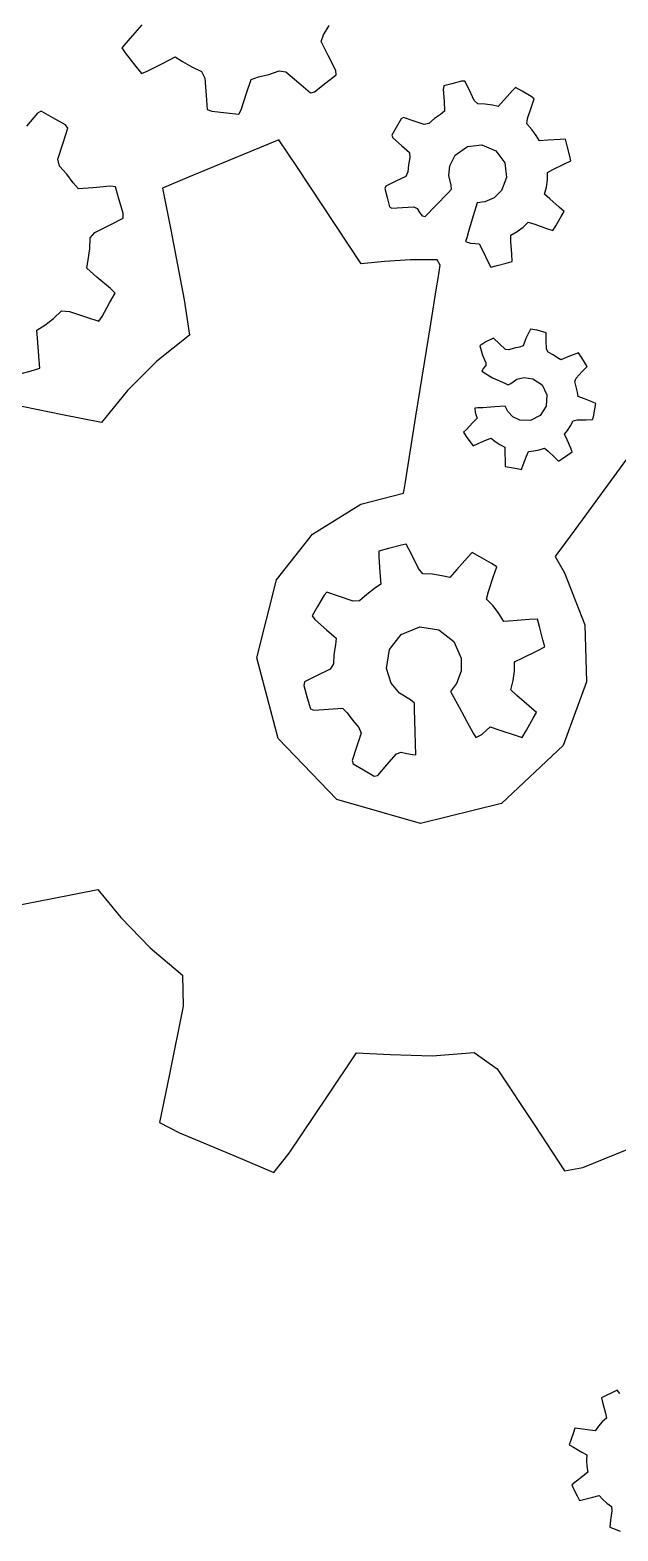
# Model space of a CAD drawing. Header units: metres. Extents: x 1284 to 1630, y 1792 to 2073.
# Drawn here: x 1447.43 to 1453.74, y 1846.32 to 1862.4 of the extents above; entities that cross this region are included whole.
import ezdxf

# ---------------------------------------------------------------- set-up
doc = ezdxf.new("R2010")
doc.units = ezdxf.units.M

msp = doc.modelspace()

# ---------------------------------------------------------------- linework, layer by layer
at = {"layer": 'COMPONENT0'}
for p, q in [((1448.632, 1862.459, 0.001), (1448.508, 1862.313, 0.001)), ((1448.508, 1862.313, 0.001), (1448.419, 1862.21, 0.001)), ((1450.554, 1862.279, 0.001), (1450.581, 1862.352, 0.001)), ((1450.581, 1862.352, 0.001), (1450.642, 1862.451, 0.001)), ((1448.419, 1862.21, 0.001), (1448.453, 1862.159, 0.001)), ((1448.453, 1862.159, 0.001), (1448.554, 1862.03, 0.001)), ((1450.631, 1862.129, 0.001), (1450.554, 1862.279, 0.001)), ((1448.554, 1862.03, 0.001), (1448.629, 1861.936, 0.001)), ((1448.691, 1861.962, 0.001), (1448.861, 1862.048, 0.001)), ((1448.861, 1862.048, 0.001), (1448.989, 1862.114, 0.001)), ((1448.989, 1862.114, 0.001), (1449.067, 1862.065, 0.001)), ((1449.067, 1862.065, 0.001), (1449.168, 1862.006, 0.001)), ((1449.168, 1862.006, 0.001), (1449.273, 1861.957, 0.001)), ((1450.712, 1861.969, 0.001), (1450.631, 1862.129, 0.001)), ((1448.629, 1861.936, 0.001), (1448.691, 1861.962, 0.001)), ((1449.273, 1861.957, 0.001), (1449.307, 1861.887, 0.001)), ((1449.307, 1861.887, 0.001), (1449.322, 1861.7, 0.001)), ((1449.755, 1861.724, 0.001), (1449.803, 1861.873, 0.001)), ((1449.803, 1861.873, 0.001), (1449.882, 1861.899, 0.001)), ((1449.882, 1861.899, 0.001), (1449.994, 1861.927, 0.001)), ((1449.994, 1861.927, 0.001), (1450.104, 1861.966, 0.001)), ((1450.104, 1861.966, 0.001), (1450.178, 1861.955, 0.001)), ((1450.178, 1861.955, 0.001), (1450.317, 1861.836, 0.001)), ((1450.317, 1861.836, 0.001), (1450.441, 1861.73, 0.001)), ((1450.484, 1861.74, 0.001), (1450.605, 1861.835, 0.001)), ((1450.605, 1861.835, 0.001), (1450.715, 1861.922, 0.001)), ((1450.715, 1861.922, 0.001), (1450.712, 1861.969, 0.001)), ((1451.956, 1861.826, 0.001), (1451.869, 1861.803, 0.001)), ((1452.061, 1861.854, 0.001), (1451.956, 1861.826, 0.001)), ((1452.095, 1861.855, 0.001), (1452.061, 1861.854, 0.001)), ((1452.14, 1861.763, 0.001), (1452.095, 1861.855, 0.001)), ((1449.322, 1861.7, 0.001), (1449.334, 1861.55, 0.001)), ((1449.698, 1861.548, 0.001), (1449.755, 1861.724, 0.001)), ((1450.441, 1861.73, 0.001), (1450.484, 1861.74, 0.001)), ((1451.869, 1861.803, 0.001), (1451.864, 1861.766, 0.001)), ((1451.864, 1861.766, 0.001), (1451.872, 1861.64, 0.001)), ((1452.196, 1861.648, 0.001), (1452.14, 1861.763, 0.001)), ((1452.519, 1861.657, 0.001), (1452.454, 1861.584, 0.001)), ((1452.605, 1861.754, 0.001), (1452.519, 1861.657, 0.001)), ((1452.638, 1861.786, 0.001), (1452.605, 1861.754, 0.001)), ((1452.709, 1861.745, 0.001), (1452.638, 1861.786, 0.001)), ((1452.805, 1861.689, 0.001), (1452.709, 1861.745, 0.001)), ((1452.839, 1861.665, 0.001), (1452.805, 1861.689, 0.001)), ((1452.809, 1861.577, 0.001), (1452.839, 1861.665, 0.001)), ((1447.513, 1861.51, 0.001), (1447.396, 1861.373, 0.001)), ((1447.555, 1861.531, 0.001), (1447.513, 1861.51, 0.001)), ((1447.679, 1861.462, 0.001), (1447.555, 1861.531, 0.001)), ((1449.334, 1861.55, 0.001), (1449.382, 1861.534, 0.001)), ((1449.382, 1861.534, 0.001), (1449.54, 1861.515, 0.001)), ((1449.54, 1861.515, 0.001), (1449.671, 1861.5, 0.001)), ((1449.671, 1861.5, 0.001), (1449.698, 1861.548, 0.001)), ((1451.835, 1861.497, 0.001), (1451.77, 1861.452, 0.001)), ((1451.878, 1861.533, 0.001), (1451.835, 1861.497, 0.001)), ((1451.872, 1861.64, 0.001), (1451.878, 1861.533, 0.001)), ((1452.235, 1861.612, 0.001), (1452.196, 1861.648, 0.001)), ((1452.314, 1861.608, 0.001), (1452.235, 1861.612, 0.001)), ((1452.393, 1861.595, 0.001), (1452.314, 1861.608, 0.001)), ((1452.454, 1861.584, 0.001), (1452.393, 1861.595, 0.001)), ((1452.767, 1861.454, 0.001), (1452.809, 1861.577, 0.001)), ((1447.814, 1861.386, 0.001), (1447.679, 1861.462, 0.001)), ((1447.789, 1861.193, 0.001), (1447.84, 1861.349, 0.001)), ((1447.84, 1861.349, 0.001), (1447.814, 1861.386, 0.001)), ((1451.36, 1861.358, 0.001), (1451.312, 1861.275, 0.001)), ((1451.413, 1861.449, 0.001), (1451.36, 1861.358, 0.001)), ((1451.438, 1861.465, 0.001), (1451.413, 1861.449, 0.001)), ((1451.543, 1861.429, 0.001), (1451.438, 1861.465, 0.001)), ((1451.66, 1861.389, 0.001), (1451.543, 1861.429, 0.001)), ((1451.711, 1861.4, 0.001), (1451.66, 1861.389, 0.001)), ((1451.77, 1861.452, 0.001), (1451.711, 1861.4, 0.001)), ((1452.76, 1861.396, 0.001), (1452.767, 1861.454, 0.001)), ((1452.814, 1861.337, 0.001), (1452.76, 1861.396, 0.001)), ((1452.861, 1861.272, 0.001), (1452.814, 1861.337, 0.001)), ((1447.732, 1861.018, 0.001), (1447.789, 1861.193, 0.001)), ((1450.103, 1861.224, 0.001), (1449.73, 1861.071, 0.001)), ((1450.295, 1860.941, 0.001), (1450.103, 1861.224, 0.001)), ((1451.312, 1861.275, 0.001), (1451.325, 1861.247, 0.001)), ((1451.325, 1861.247, 0.001), (1451.417, 1861.166, 0.001)), ((1452.122, 1861.154, 0.001), (1452.279, 1861.171, 0.001)), ((1452.279, 1861.171, 0.001), (1452.429, 1861.106, 0.001)), ((1452.897, 1861.215, 0.001), (1452.861, 1861.272, 0.001)), ((1452.985, 1861.22, 0.001), (1452.897, 1861.215, 0.001)), ((1453.116, 1861.228, 0.001), (1452.985, 1861.22, 0.001)), ((1453.173, 1861.231, 0.001), (1453.116, 1861.228, 0.001)), ((1453.191, 1861.16, 0.001), (1453.173, 1861.231, 0.001)), ((1447.75, 1860.944, 0.001), (1447.732, 1861.018, 0.001)), ((1449.73, 1861.071, 0.001), (1449.134, 1860.826, 0.001)), ((1451.417, 1861.166, 0.001), (1451.503, 1861.09, 0.001)), ((1451.504, 1861.036, 0.001), (1451.49, 1860.959, 0.001)), ((1451.503, 1861.09, 0.001), (1451.504, 1861.036, 0.001)), ((1451.934, 1860.948, 0.001), (1451.993, 1861.061, 0.001)), ((1451.993, 1861.061, 0.001), (1452.122, 1861.154, 0.001)), ((1452.429, 1861.106, 0.001), (1452.523, 1860.978, 0.001)), ((1453.22, 1861.051, 0.001), (1453.191, 1861.16, 0.001)), ((1453.232, 1861.001, 0.001), (1453.22, 1861.051, 0.001)), ((1447.829, 1860.857, 0.001), (1447.75, 1860.944, 0.001)), ((1447.898, 1860.763, 0.001), (1447.829, 1860.857, 0.001)), ((1450.714, 1860.308, 0.001), (1450.295, 1860.941, 0.001)), ((1451.484, 1860.881, 0.001), (1451.464, 1860.834, 0.001)), ((1451.49, 1860.959, 0.001), (1451.484, 1860.881, 0.001)), ((1451.922, 1860.842, 0.001), (1451.934, 1860.948, 0.001)), ((1452.523, 1860.978, 0.001), (1452.543, 1860.822, 0.001)), ((1452.98, 1860.796, 0.001), (1452.983, 1860.874, 0.001)), ((1452.983, 1860.874, 0.001), (1453.039, 1860.907, 0.001)), ((1453.039, 1860.907, 0.001), (1453.158, 1860.965, 0.001)), ((1453.158, 1860.965, 0.001), (1453.232, 1861.001, 0.001)), ((1447.952, 1860.7, 0.001), (1447.898, 1860.763, 0.001)), ((1448.109, 1860.712, 0.001), (1447.952, 1860.7, 0.001)), ((1448.296, 1860.727, 0.001), (1448.109, 1860.712, 0.001)), ((1448.351, 1860.721, 0.001), (1448.296, 1860.727, 0.001)), ((1448.387, 1860.593, 0.001), (1448.351, 1860.721, 0.001)), ((1449.134, 1860.826, 0.001), (1448.854, 1860.709, 0.001)), ((1448.854, 1860.709, 0.001), (1448.942, 1860.259, 0.001)), ((1451.25, 1860.73, 0.001), (1451.236, 1860.704, 0.001)), ((1451.236, 1860.704, 0.001), (1451.262, 1860.607, 0.001)), ((1451.356, 1860.782, 0.001), (1451.25, 1860.73, 0.001)), ((1451.464, 1860.834, 0.001), (1451.356, 1860.782, 0.001)), ((1451.916, 1860.659, 0.001), (1451.951, 1860.696, 0.001)), ((1451.947, 1860.739, 0.001), (1451.922, 1860.842, 0.001)), ((1451.951, 1860.696, 0.001), (1451.947, 1860.739, 0.001)), ((1452.543, 1860.822, 0.001), (1452.487, 1860.681, 0.001)), ((1452.95, 1860.643, 0.001), (1452.969, 1860.717, 0.001)), ((1452.969, 1860.717, 0.001), (1452.98, 1860.796, 0.001)), ((1448.431, 1860.439, 0.001), (1448.387, 1860.593, 0.001)), ((1451.262, 1860.607, 0.001), (1451.287, 1860.509, 0.001)), ((1451.784, 1860.522, 0.001), (1451.916, 1860.659, 0.001)), ((1452.228, 1860.551, 0.001), (1452.186, 1860.41, 0.001)), ((1452.311, 1860.561, 0.001), (1452.228, 1860.551, 0.001)), ((1452.409, 1860.605, 0.001), (1452.311, 1860.561, 0.001)), ((1452.487, 1860.681, 0.001), (1452.409, 1860.605, 0.001)), ((1453.008, 1860.592, 0.001), (1452.95, 1860.643, 0.001)), ((1453.108, 1860.504, 0.001), (1453.008, 1860.592, 0.001)), ((1448.299, 1860.319, 0.001), (1448.434, 1860.387, 0.001)), ((1448.434, 1860.387, 0.001), (1448.431, 1860.439, 0.001)), ((1451.287, 1860.509, 0.001), (1451.311, 1860.492, 0.001)), ((1451.311, 1860.492, 0.001), (1451.427, 1860.499, 0.001)), ((1451.427, 1860.499, 0.001), (1451.549, 1860.507, 0.001)), ((1451.549, 1860.507, 0.001), (1451.584, 1860.489, 0.001)), ((1451.584, 1860.489, 0.001), (1451.609, 1860.448, 0.001)), ((1451.609, 1860.448, 0.001), (1451.637, 1860.409, 0.001)), ((1451.637, 1860.409, 0.001), (1451.669, 1860.403, 0.001)), ((1451.669, 1860.403, 0.001), (1451.784, 1860.522, 0.001)), ((1452.186, 1860.41, 0.001), (1452.136, 1860.242, 0.001)), ((1453.07, 1860.305, 0.001), (1453.127, 1860.404, 0.001)), ((1453.159, 1860.458, 0.001), (1453.108, 1860.504, 0.001)), ((1453.127, 1860.404, 0.001), (1453.159, 1860.458, 0.001)), ((1448.078, 1860.174, 0.001), (1448.13, 1860.233, 0.001)), ((1448.13, 1860.233, 0.001), (1448.299, 1860.319, 0.001)), ((1448.942, 1860.259, 0.001), (1449.088, 1859.511, 0.001)), ((1450.985, 1859.898, 0.001), (1450.714, 1860.308, 0.001)), ((1452.136, 1860.242, 0.001), (1452.116, 1860.176, 0.001)), ((1452.589, 1860.203, 0.001), (1452.656, 1860.244, 0.001)), ((1452.59, 1860.136, 0.001), (1452.589, 1860.203, 0.001)), ((1452.656, 1860.244, 0.001), (1452.719, 1860.291, 0.001)), ((1452.719, 1860.291, 0.001), (1452.775, 1860.344, 0.001)), ((1452.775, 1860.344, 0.001), (1452.845, 1860.32, 0.001)), ((1452.845, 1860.32, 0.001), (1452.972, 1860.276, 0.001)), ((1452.972, 1860.276, 0.001), (1453.039, 1860.253, 0.001)), ((1453.039, 1860.253, 0.001), (1453.07, 1860.305, 0.001)), ((1448.057, 1859.941, 0.001), (1448.074, 1860.057, 0.001)), ((1448.074, 1860.057, 0.001), (1448.078, 1860.174, 0.001)), ((1452.116, 1860.176, 0.001), (1452.104, 1860.135, 0.001)), ((1452.104, 1860.135, 0.001), (1452.157, 1860.117, 0.001)), ((1452.157, 1860.117, 0.001), (1452.207, 1860.114, 0.001)), ((1452.207, 1860.114, 0.001), (1452.25, 1860.112, 0.001)), ((1452.25, 1860.112, 0.001), (1452.288, 1860.034, 0.001)), ((1452.598, 1860.002, 0.001), (1452.59, 1860.136, 0.001)), ((1448.042, 1859.849, 0.001), (1448.057, 1859.941, 0.001)), ((1451.233, 1859.922, 0.001), (1450.985, 1859.898, 0.001)), ((1451.514, 1859.941, 0.001), (1451.233, 1859.922, 0.001)), ((1451.797, 1859.94, 0.001), (1451.514, 1859.941, 0.001)), ((1451.83, 1859.881, 0.001), (1451.797, 1859.94, 0.001)), ((1452.288, 1860.034, 0.001), (1452.346, 1859.914, 0.001)), ((1452.346, 1859.914, 0.001), (1452.373, 1859.861, 0.001)), ((1452.442, 1859.879, 0.001), (1452.551, 1859.908, 0.001)), ((1452.551, 1859.908, 0.001), (1452.603, 1859.922, 0.001)), ((1452.603, 1859.922, 0.001), (1452.598, 1860.002, 0.001)), ((1448.152, 1859.755, 0.001), (1448.042, 1859.849, 0.001)), ((1448.298, 1859.631, 0.001), (1448.152, 1859.755, 0.001)), ((1451.792, 1859.641, 0.001), (1451.808, 1859.739, 0.001)), ((1451.808, 1859.739, 0.001), (1451.83, 1859.881, 0.001)), ((1452.373, 1859.861, 0.001), (1452.442, 1859.879, 0.001)), ((1448.287, 1859.477, 0.001), (1448.346, 1859.582, 0.001)), ((1448.346, 1859.582, 0.001), (1448.298, 1859.631, 0.001)), ((1451.73, 1859.254, 0.001), (1451.792, 1859.641, 0.001)), ((1448.206, 1859.333, 0.001), (1448.287, 1859.477, 0.001)), ((1449.088, 1859.511, 0.001), (1449.142, 1859.132, 0.001)), ((1447.508, 1859.185, 0.001), (1447.592, 1859.239, 0.001)), ((1447.592, 1859.239, 0.001), (1447.686, 1859.31, 0.001)), ((1447.686, 1859.31, 0.001), (1447.772, 1859.392, 0.001)), ((1447.772, 1859.392, 0.001), (1447.857, 1859.384, 0.001)), ((1447.857, 1859.384, 0.001), (1448.041, 1859.324, 0.001)), ((1448.041, 1859.324, 0.001), (1448.172, 1859.281, 0.001)), ((1448.172, 1859.281, 0.001), (1448.206, 1859.333, 0.001)), ((1451.571, 1858.265, 0.001), (1451.73, 1859.254, 0.001)), ((1447.518, 1859.055, 0.001), (1447.508, 1859.185, 0.001)), ((1449.142, 1859.132, 0.001), (1448.795, 1858.853, 0.001)), ((1452.402, 1859.101, 0.001), (1452.319, 1859.062, 0.001)), ((1452.466, 1859.04, 0.001), (1452.402, 1859.101, 0.001)), ((1452.75, 1859.096, 0.001), (1452.719, 1859.016, 0.001)), ((1452.8, 1859.197, 0.001), (1452.75, 1859.096, 0.001)), ((1452.871, 1859.185, 0.001), (1452.8, 1859.197, 0.001)), ((1452.966, 1859.158, 0.001), (1452.871, 1859.185, 0.001)), ((1452.967, 1859.075, 0.001), (1452.966, 1859.158, 0.001)), ((1447.533, 1858.861, 0.001), (1447.518, 1859.055, 0.001)), ((1452.319, 1859.062, 0.001), (1452.257, 1859.018, 0.001)), ((1452.257, 1859.018, 0.001), (1452.286, 1858.918, 0.001)), ((1452.286, 1858.918, 0.001), (1452.322, 1858.835, 0.001)), ((1452.53, 1858.978, 0.001), (1452.466, 1859.04, 0.001)), ((1452.568, 1858.976, 0.001), (1452.53, 1858.978, 0.001)), ((1452.624, 1858.992, 0.001), (1452.568, 1858.976, 0.001)), ((1452.682, 1859.002, 0.001), (1452.624, 1858.992, 0.001)), ((1452.719, 1859.016, 0.001), (1452.682, 1859.002, 0.001)), ((1452.969, 1858.982, 0.001), (1452.967, 1859.075, 0.001)), ((1452.99, 1858.95, 0.001), (1452.969, 1858.982, 0.001)), ((1453.042, 1858.921, 0.001), (1452.99, 1858.95, 0.001)), ((1453.09, 1858.888, 0.001), (1453.042, 1858.921, 0.001)), ((1453.313, 1858.942, 0.001), (1453.199, 1858.899, 0.001)), ((1453.351, 1858.888, 0.001), (1453.313, 1858.942, 0.001)), ((1447.434, 1858.748, 0.001), (1447.538, 1858.777, 0.001)), ((1447.538, 1858.777, 0.001), (1447.533, 1858.861, 0.001)), ((1448.795, 1858.853, 0.001), (1448.478, 1858.538, 0.001)), ((1452.297, 1858.777, 0.001), (1452.276, 1858.748, 0.001)), ((1452.319, 1858.806, 0.001), (1452.297, 1858.777, 0.001)), ((1452.322, 1858.835, 0.001), (1452.319, 1858.806, 0.001)), ((1453.126, 1858.867, 0.001), (1453.09, 1858.888, 0.001)), ((1453.199, 1858.899, 0.001), (1453.126, 1858.867, 0.001)), ((1453.408, 1858.797, 0.001), (1453.351, 1858.888, 0.001)), ((1453.354, 1858.742, 0.001), (1453.408, 1858.797, 0.001)), ((1447.273, 1858.702, 0.001), (1447.434, 1858.748, 0.001)), ((1452.276, 1858.748, 0.001), (1452.393, 1858.674, 0.001)), ((1452.393, 1858.674, 0.001), (1452.523, 1858.616, 0.001)), ((1452.523, 1858.616, 0.001), (1452.558, 1858.601, 0.001)), ((1452.558, 1858.601, 0.001), (1452.588, 1858.615, 0.001)), ((1452.588, 1858.615, 0.001), (1452.653, 1858.659, 0.001)), ((1452.653, 1858.659, 0.001), (1452.731, 1858.678, 0.001)), ((1452.731, 1858.678, 0.001), (1452.825, 1858.665, 0.001)), ((1452.825, 1858.665, 0.001), (1452.923, 1858.599, 0.001)), ((1452.923, 1858.599, 0.001), (1452.975, 1858.493, 0.001)), ((1453.273, 1858.637, 0.001), (1453.288, 1858.673, 0.001)), ((1453.29, 1858.58, 0.001), (1453.273, 1858.637, 0.001)), ((1453.288, 1858.673, 0.001), (1453.354, 1858.742, 0.001)), ((1448.478, 1858.538, 0.001), (1448.199, 1858.196, 0.001)), ((1452.975, 1858.493, 0.001), (1452.968, 1858.371, 0.001)), ((1453.302, 1858.522, 0.001), (1453.29, 1858.58, 0.001)), ((1453.31, 1858.476, 0.001), (1453.302, 1858.522, 0.001)), ((1453.377, 1858.449, 0.001), (1453.31, 1858.476, 0.001)), ((1453.467, 1858.414, 0.001), (1453.377, 1858.449, 0.001)), ((1447.783, 1858.28, 0.001), (1447.039, 1858.432, 0.001)), ((1448.199, 1858.196, 0.001), (1447.783, 1858.28, 0.001)), ((1452.236, 1858.352, 0.001), (1452.204, 1858.35, 0.001)), ((1452.204, 1858.35, 0.001), (1452.205, 1858.308, 0.001)), ((1452.205, 1858.308, 0.001), (1452.216, 1858.273, 0.001)), ((1452.287, 1858.355, 0.001), (1452.236, 1858.352, 0.001)), ((1452.418, 1858.363, 0.001), (1452.287, 1858.355, 0.001)), ((1452.528, 1858.37, 0.001), (1452.418, 1858.363, 0.001)), ((1452.556, 1858.314, 0.001), (1452.528, 1858.37, 0.001)), ((1452.611, 1858.257, 0.001), (1452.556, 1858.314, 0.001)), ((1452.968, 1858.371, 0.001), (1452.902, 1858.272, 0.001)), ((1453.498, 1858.399, 0.001), (1453.467, 1858.414, 0.001)), ((1453.473, 1858.257, 0.001), (1453.488, 1858.339, 0.001)), ((1453.488, 1858.339, 0.001), (1453.498, 1858.399, 0.001)), ((1451.458, 1857.56, 0.001), (1451.571, 1858.265, 0.001)), ((1452.112, 1858.123, 0.001), (1452.081, 1858.091, 0.001)), ((1452.181, 1858.195, 0.001), (1452.112, 1858.123, 0.001)), ((1452.226, 1858.242, 0.001), (1452.181, 1858.195, 0.001)), ((1452.216, 1858.273, 0.001), (1452.226, 1858.242, 0.001)), ((1452.686, 1858.221, 0.001), (1452.611, 1858.257, 0.001)), ((1452.798, 1858.219, 0.001), (1452.686, 1858.221, 0.001)), ((1452.902, 1858.272, 0.001), (1452.798, 1858.219, 0.001)), ((1453.196, 1858.111, 0.001), (1453.229, 1858.16, 0.001)), ((1453.229, 1858.16, 0.001), (1453.256, 1858.213, 0.001)), ((1453.256, 1858.213, 0.001), (1453.298, 1858.224, 0.001)), ((1453.298, 1858.224, 0.001), (1453.396, 1858.226, 0.001)), ((1453.396, 1858.226, 0.001), (1453.465, 1858.227, 0.001)), ((1453.465, 1858.227, 0.001), (1453.473, 1858.257, 0.001)), ((1452.081, 1858.091, 0.001), (1452.111, 1858.048, 0.001)), ((1452.111, 1858.048, 0.001), (1452.16, 1857.978, 0.001)), ((1452.16, 1857.978, 0.001), (1452.183, 1857.946, 0.001)), ((1452.183, 1857.946, 0.001), (1452.238, 1857.97, 0.001)), ((1452.238, 1857.97, 0.001), (1452.329, 1858.01, 0.001)), ((1452.329, 1858.01, 0.001), (1452.376, 1858.027, 0.001)), ((1452.376, 1858.027, 0.001), (1452.422, 1857.991, 0.001)), ((1452.422, 1857.991, 0.001), (1452.471, 1857.959, 0.001)), ((1452.471, 1857.959, 0.001), (1452.523, 1857.933, 0.001)), ((1453.164, 1858.071, 0.001), (1453.196, 1858.111, 0.001)), ((1453.191, 1858.011, 0.001), (1453.164, 1858.071, 0.001)), ((1453.23, 1857.921, 0.001), (1453.191, 1858.011, 0.001)), ((1452.523, 1857.933, 0.001), (1452.524, 1857.878, 0.001)), ((1452.524, 1857.878, 0.001), (1452.526, 1857.778, 0.001)), ((1452.72, 1857.741, 0.001), (1452.756, 1857.834, 0.001)), ((1452.756, 1857.834, 0.001), (1452.777, 1857.887, 0.001)), ((1452.777, 1857.887, 0.001), (1452.834, 1857.893, 0.001)), ((1452.834, 1857.893, 0.001), (1452.892, 1857.905, 0.001)), ((1452.892, 1857.905, 0.001), (1452.948, 1857.923, 0.001)), ((1452.948, 1857.923, 0.001), (1452.985, 1857.893, 0.001)), ((1452.985, 1857.893, 0.001), (1453.056, 1857.824, 0.001)), ((1453.056, 1857.824, 0.001), (1453.101, 1857.782, 0.001)), ((1453.101, 1857.782, 0.001), (1453.132, 1857.803, 0.001)), ((1453.132, 1857.803, 0.001), (1453.201, 1857.851, 0.001)), ((1453.201, 1857.851, 0.001), (1453.246, 1857.882, 0.001)), ((1453.246, 1857.882, 0.001), (1453.23, 1857.921, 0.001)), ((1453.926, 1857.935, 0.001), (1453.284, 1857.062, 0.001)), ((1452.526, 1857.778, 0.001), (1452.527, 1857.725, 0.001)), ((1452.527, 1857.725, 0.001), (1452.571, 1857.717, 0.001)), ((1452.571, 1857.717, 0.001), (1452.655, 1857.702, 0.001)), ((1452.655, 1857.702, 0.001), (1452.702, 1857.694, 0.001)), ((1452.702, 1857.694, 0.001), (1452.72, 1857.741, 0.001)), ((1451.439, 1857.44, 0.001), (1451.444, 1857.473, 0.001)), ((1451.444, 1857.473, 0.001), (1451.451, 1857.517, 0.001)), ((1451.451, 1857.517, 0.001), (1451.458, 1857.56, 0.001)), ((1450.461, 1857.001, 0.001), (1450.98, 1857.322, 0.001)), ((1450.98, 1857.322, 0.001), (1451.439, 1857.44, 0.001)), ((1450.075, 1856.509, 0.001), (1450.461, 1857.001, 0.001)), ((1453.284, 1857.062, 0.001), (1453.112, 1856.828, 0.001)), ((1451.276, 1856.845, 0.001), (1451.174, 1856.817, 0.001)), ((1451.415, 1856.883, 0.001), (1451.276, 1856.845, 0.001)), ((1451.468, 1856.892, 0.001), (1451.415, 1856.883, 0.001)), ((1451.522, 1856.784, 0.001), (1451.468, 1856.892, 0.001)), ((1453.112, 1856.828, 0.001), (1453.089, 1856.797, 0.001)), ((1451.174, 1856.817, 0.001), (1451.173, 1856.757, 0.001)), ((1451.173, 1856.757, 0.001), (1451.184, 1856.59, 0.001)), ((1451.597, 1856.633, 0.001), (1451.522, 1856.784, 0.001)), ((1452.123, 1856.751, 0.001), (1452.011, 1856.622, 0.001)), ((1452.173, 1856.805, 0.001), (1452.123, 1856.751, 0.001)), ((1452.255, 1856.758, 0.001), (1452.173, 1856.805, 0.001)), ((1452.382, 1856.685, 0.001), (1452.255, 1856.758, 0.001)), ((1452.438, 1856.651, 0.001), (1452.382, 1856.685, 0.001)), ((1453.089, 1856.797, 0.001), (1453.063, 1856.761, 0.001)), ((1453.063, 1856.761, 0.001), (1453.165, 1856.587, 0.001)), ((1449.867, 1855.676, 0.001), (1450.075, 1856.509, 0.001)), ((1451.184, 1856.59, 0.001), (1451.193, 1856.463, 0.001)), ((1451.645, 1856.574, 0.001), (1451.597, 1856.633, 0.001)), ((1451.748, 1856.57, 0.001), (1451.645, 1856.574, 0.001)), ((1451.85, 1856.555, 0.001), (1451.748, 1856.57, 0.001)), ((1451.936, 1856.536, 0.001), (1451.85, 1856.555, 0.001)), ((1452.011, 1856.622, 0.001), (1451.936, 1856.536, 0.001)), ((1452.349, 1856.387, 0.001), (1452.404, 1856.55, 0.001)), ((1452.404, 1856.55, 0.001), (1452.438, 1856.651, 0.001)), ((1453.165, 1856.587, 0.001), (1453.383, 1856.027, 0.001)), ((1450.586, 1856.345, 0.001), (1450.515, 1856.223, 0.001)), ((1450.616, 1856.378, 0.001), (1450.586, 1856.345, 0.001)), ((1450.742, 1856.336, 0.001), (1450.616, 1856.378, 0.001)), ((1451.043, 1856.355, 0.001), (1450.967, 1856.286, 0.001)), ((1451.126, 1856.416, 0.001), (1451.043, 1856.355, 0.001)), ((1451.193, 1856.463, 0.001), (1451.126, 1856.416, 0.001)), ((1452.329, 1856.305, 0.001), (1452.349, 1856.387, 0.001)), ((1450.515, 1856.223, 0.001), (1450.458, 1856.123, 0.001)), ((1450.899, 1856.283, 0.001), (1450.742, 1856.336, 0.001)), ((1450.967, 1856.286, 0.001), (1450.899, 1856.283, 0.001)), ((1452.399, 1856.231, 0.001), (1452.329, 1856.305, 0.001)), ((1452.461, 1856.15, 0.001), (1452.399, 1856.231, 0.001)), ((1450.458, 1856.123, 0.001), (1450.487, 1856.084, 0.001)), ((1450.487, 1856.084, 0.001), (1450.611, 1855.976, 0.001)), ((1452.513, 1856.065, 0.001), (1452.461, 1856.15, 0.001)), ((1452.613, 1856.072, 0.001), (1452.513, 1856.065, 0.001)), ((1452.785, 1856.084, 0.001), (1452.613, 1856.072, 0.001)), ((1452.873, 1856.09, 0.001), (1452.785, 1856.084, 0.001)), ((1452.895, 1856.011, 0.001), (1452.873, 1856.09, 0.001)), ((1453.383, 1856.027, 0.001), (1453.399, 1855.417, 0.001)), ((1450.611, 1855.976, 0.001), (1450.715, 1855.885, 0.001)), ((1450.715, 1855.885, 0.001), (1450.709, 1855.813, 0.001)), ((1451.288, 1855.765, 0.001), (1451.414, 1855.925, 0.001)), ((1451.414, 1855.925, 0.001), (1451.611, 1856.005, 0.001)), ((1451.611, 1856.005, 0.001), (1451.815, 1855.975, 0.001)), ((1451.815, 1855.975, 0.001), (1451.977, 1855.851, 0.001)), ((1452.933, 1855.868, 0.001), (1452.895, 1856.011, 0.001)), ((1452.954, 1855.792, 0.001), (1452.933, 1855.868, 0.001)), ((1450.692, 1855.712, 0.001), (1450.686, 1855.609, 0.001)), ((1450.709, 1855.813, 0.001), (1450.692, 1855.712, 0.001)), ((1451.256, 1855.561, 0.001), (1451.288, 1855.765, 0.001)), ((1451.977, 1855.851, 0.001), (1452.056, 1855.672, 0.001)), ((1452.716, 1855.674, 0.001), (1452.871, 1855.751, 0.001)), ((1452.871, 1855.751, 0.001), (1452.954, 1855.792, 0.001)), ((1450.093, 1854.81, 0.001), (1449.867, 1855.676, 0.001)), ((1450.651, 1855.552, 0.001), (1450.506, 1855.481, 0.001)), ((1450.686, 1855.609, 0.001), (1450.651, 1855.552, 0.001)), ((1451.306, 1855.404, 0.001), (1451.256, 1855.561, 0.001)), ((1452.056, 1855.672, 0.001), (1452.056, 1855.53, 0.001)), ((1452.627, 1855.531, 0.001), (1452.629, 1855.631, 0.001)), ((1452.629, 1855.631, 0.001), (1452.716, 1855.674, 0.001)), ((1450.378, 1855.417, 0.001), (1450.371, 1855.379, 0.001)), ((1450.371, 1855.379, 0.001), (1450.406, 1855.247, 0.001)), ((1450.506, 1855.481, 0.001), (1450.378, 1855.417, 0.001)), ((1451.394, 1855.297, 0.001), (1451.306, 1855.404, 0.001)), ((1452.007, 1855.4, 0.001), (1451.941, 1855.314, 0.001)), ((1452.056, 1855.53, 0.001), (1452.007, 1855.4, 0.001)), ((1452.59, 1855.331, 0.001), (1452.614, 1855.43, 0.001)), ((1452.614, 1855.43, 0.001), (1452.627, 1855.531, 0.001)), ((1453.399, 1855.417, 0.001), (1453.148, 1854.735, 0.001)), ((1450.406, 1855.247, 0.001), (1450.439, 1855.127, 0.001)), ((1451.512, 1855.226, 0.001), (1451.394, 1855.297, 0.001)), ((1451.555, 1855.19, 0.001), (1451.512, 1855.226, 0.001)), ((1451.941, 1855.314, 0.001), (1452.033, 1855.147, 0.001)), ((1452.653, 1855.271, 0.001), (1452.59, 1855.331, 0.001)), ((1452.784, 1855.156, 0.001), (1452.653, 1855.271, 0.001)), ((1450.439, 1855.127, 0.001), (1450.477, 1855.114, 0.001)), ((1450.477, 1855.114, 0.001), (1450.635, 1855.125, 0.001)), ((1450.635, 1855.125, 0.001), (1450.784, 1855.135, 0.001)), ((1450.784, 1855.135, 0.001), (1450.834, 1855.087, 0.001)), ((1450.834, 1855.087, 0.001), (1450.893, 1855.004, 0.001)), ((1451.556, 1855.124, 0.001), (1451.555, 1855.19, 0.001)), ((1451.563, 1854.878, 0.001), (1451.556, 1855.124, 0.001)), ((1452.033, 1855.147, 0.001), (1452.143, 1854.947, 0.001)), ((1452.863, 1855.088, 0.001), (1452.784, 1855.156, 0.001)), ((1452.829, 1855.028, 0.001), (1452.863, 1855.088, 0.001)), ((1450.893, 1855.004, 0.001), (1450.96, 1854.927, 0.001)), ((1450.96, 1854.927, 0.001), (1450.984, 1854.866, 0.001)), ((1452.143, 1854.947, 0.001), (1452.186, 1854.869, 0.001)), ((1452.277, 1854.854, 0.001), (1452.325, 1854.897, 0.001)), ((1452.325, 1854.897, 0.001), (1452.366, 1854.936, 0.001)), ((1452.366, 1854.936, 0.001), (1452.472, 1854.9, 0.001)), ((1452.472, 1854.9, 0.001), (1452.636, 1854.845, 0.001)), ((1452.71, 1854.821, 0.001), (1452.756, 1854.9, 0.001)), ((1452.756, 1854.9, 0.001), (1452.829, 1855.028, 0.001)), ((1450.723, 1854.157, 0.001), (1450.093, 1854.81, 0.001)), ((1450.984, 1854.866, 0.001), (1450.935, 1854.719, 0.001)), ((1451.57, 1854.635, 0.001), (1451.563, 1854.878, 0.001)), ((1452.186, 1854.869, 0.001), (1452.212, 1854.821, 0.001)), ((1452.212, 1854.821, 0.001), (1452.277, 1854.854, 0.001)), ((1453.148, 1854.735, 0.001), (1452.489, 1854.115, 0.001)), ((1452.636, 1854.845, 0.001), (1452.71, 1854.821, 0.001)), ((1450.935, 1854.719, 0.001), (1450.886, 1854.574, 0.001)), ((1450.886, 1854.574, 0.001), (1450.897, 1854.538, 0.001)), ((1451.26, 1854.528, 0.001), (1451.364, 1854.647, 0.001)), ((1451.364, 1854.647, 0.001), (1451.411, 1854.663, 0.001)), ((1451.411, 1854.663, 0.001), (1451.472, 1854.649, 0.001)), ((1451.472, 1854.649, 0.001), (1451.534, 1854.639, 0.001)), ((1451.534, 1854.639, 0.001), (1451.57, 1854.635, 0.001)), ((1450.897, 1854.538, 0.001), (1451.009, 1854.473, 0.001)), ((1451.009, 1854.473, 0.001), (1451.124, 1854.408, 0.001)), ((1451.124, 1854.408, 0.001), (1451.161, 1854.414, 0.001)), ((1451.161, 1854.414, 0.001), (1451.26, 1854.528, 0.001)), ((1451.62, 1853.9, 0.001), (1450.723, 1854.157, 0.001)), ((1452.489, 1854.115, 0.001), (1451.62, 1853.9, 0.001)), ((1447.67, 1853.095, 0.001), (1448.162, 1853.191, 0.001)), ((1448.162, 1853.191, 0.001), (1448.409, 1852.893, 0.001)), ((1446.935, 1852.951, 0.001), (1447.67, 1853.095, 0.001)), ((1448.409, 1852.893, 0.001), (1448.721, 1852.567, 0.001)), ((1448.721, 1852.567, 0.001), (1449.07, 1852.273, 0.001)), ((1449.07, 1852.273, 0.001), (1449.077, 1851.942, 0.001)), ((1449.077, 1851.942, 0.001), (1448.929, 1851.214, 0.001)), ((1450.624, 1850.979, 0.001), (1450.935, 1851.441, 0.001)), ((1450.935, 1851.441, 0.001), (1451.293, 1851.424, 0.001)), ((1451.293, 1851.424, 0.001), (1451.746, 1851.411, 0.001)), ((1451.746, 1851.411, 0.001), (1452.194, 1851.445, 0.001)), ((1452.194, 1851.445, 0.001), (1452.442, 1851.272, 0.001)), ((1448.929, 1851.214, 0.001), (1448.823, 1850.696, 0.001)), ((1452.442, 1851.272, 0.001), (1452.844, 1850.665, 0.001)), ((1450.213, 1850.367, 0.001), (1450.624, 1850.979, 0.001)), ((1448.823, 1850.696, 0.001), (1449.035, 1850.586, 0.001)), ((1449.035, 1850.586, 0.001), (1449.62, 1850.341, 0.001)), ((1452.844, 1850.665, 0.001), (1453.165, 1850.179, 0.001)), ((1453.359, 1850.212, 0.001), (1453.932, 1850.447, 0.001)), ((1449.62, 1850.341, 0.001), (1450.049, 1850.161, 0.001)), ((1450.049, 1850.161, 0.001), (1450.213, 1850.367, 0.001)), ((1453.165, 1850.179, 0.001), (1453.359, 1850.212, 0.001)), ((1453.728, 1847.827, 0.001), (1453.678, 1847.802, 0.001)), ((1453.757, 1847.79, 0.001), (1453.728, 1847.827, 0.001)), ((1453.597, 1847.763, 0.001), (1453.56, 1847.744, 0.001)), ((1453.56, 1847.744, 0.001), (1453.576, 1847.683, 0.001)), ((1453.576, 1847.683, 0.001), (1453.603, 1847.581, 0.001)), ((1453.678, 1847.802, 0.001), (1453.597, 1847.763, 0.001)), ((1453.614, 1847.529, 0.001), (1453.569, 1847.487, 0.001)), ((1453.603, 1847.581, 0.001), (1453.614, 1847.529, 0.001)), ((1453.259, 1847.375, 0.001), (1453.23, 1847.29, 0.001)), ((1453.274, 1847.421, 0.001), (1453.259, 1847.375, 0.001)), ((1453.33, 1847.413, 0.001), (1453.274, 1847.421, 0.001)), ((1453.434, 1847.399, 0.001), (1453.33, 1847.413, 0.001)), ((1453.492, 1847.391, 0.001), (1453.434, 1847.399, 0.001)), ((1453.528, 1847.441, 0.001), (1453.492, 1847.391, 0.001)), ((1453.569, 1847.487, 0.001), (1453.528, 1847.441, 0.001)), ((1453.23, 1847.29, 0.001), (1453.213, 1847.243, 0.001)), ((1453.213, 1847.243, 0.001), (1453.26, 1847.216, 0.001)), ((1453.26, 1847.216, 0.001), (1453.351, 1847.163, 0.001)), ((1453.351, 1847.163, 0.001), (1453.404, 1847.133, 0.001)), ((1453.404, 1847.133, 0.001), (1453.401, 1847.073, 0.001)), ((1453.401, 1847.073, 0.001), (1453.404, 1847.01, 0.001)), ((1453.376, 1846.915, 0.001), (1453.293, 1846.852, 0.001)), ((1453.414, 1846.949, 0.001), (1453.376, 1846.915, 0.001)), ((1453.404, 1847.01, 0.001), (1453.414, 1846.949, 0.001)), ((1453.293, 1846.852, 0.001), (1453.241, 1846.812, 0.001)), ((1453.241, 1846.812, 0.001), (1453.258, 1846.776, 0.001)), ((1453.258, 1846.776, 0.001), (1453.298, 1846.696, 0.001)), ((1453.298, 1846.696, 0.001), (1453.323, 1846.644, 0.001)), ((1453.467, 1846.681, 0.001), (1453.534, 1846.699, 0.001)), ((1453.534, 1846.699, 0.001), (1453.57, 1846.66, 0.001)), ((1453.323, 1846.644, 0.001), (1453.366, 1846.655, 0.001)), ((1453.366, 1846.655, 0.001), (1453.467, 1846.681, 0.001)), ((1453.57, 1846.66, 0.001), (1453.616, 1846.618, 0.001)), ((1453.616, 1846.618, 0.001), (1453.667, 1846.581, 0.001)), ((1453.671, 1846.535, 0.001), (1453.658, 1846.433, 0.001)), ((1453.667, 1846.581, 0.001), (1453.671, 1846.535, 0.001)), ((1453.658, 1846.433, 0.001), (1453.648, 1846.36, 0.001)), ((1453.648, 1846.36, 0.001), (1453.678, 1846.347, 0.001)), ((1453.678, 1846.347, 0.001), (1453.761, 1846.318, 0.001))]:
    msp.add_line(p, q, dxfattribs=at)

doc.saveas('drawing.dxf')
